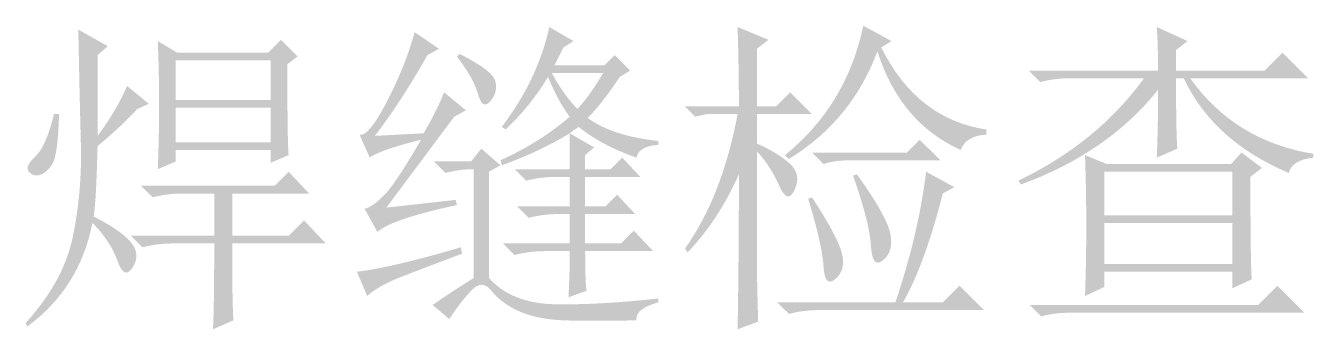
# Model space of a CAD drawing. Header units: millimetres. Extents: x 0 to 841, y 0 to 1189.
# Drawn here: x 437.94 to 469.21, y 133.62 to 141 of the extents above; entities that cross this region are included whole.
import ezdxf

# ---------------------------------------------------------------- set-up
doc = ezdxf.new("R2010")
doc.units = ezdxf.units.MM
doc.layers.add('C00-00-00', color=7, linetype='Continuous')

msp = doc.modelspace()

# ---------------------------------------------------------------- hatches: boundary and pattern name
at = {"layer": 'C00-00-00'}
h = msp.add_hatch(color=256, dxfattribs=at)
edge = h.paths.add_edge_path(flags=0)
edge.add_spline(control_points=[(441.149071, 137.5163), (441.170017, 138.076335), (441.18049, 138.600541), (441.18049, 139.088917), (441.18049, 139.576743), (441.170017, 140.090476), (441.149071, 140.630667), (441.149071, 140.630667), (441.616501, 140.350098), (441.616501, 140.350098), (441.616501, 140.350098), (443.827426, 140.350098), (443.827426, 140.350098), (443.827426, 140.350098), (444.138862, 140.661535), (444.138862, 140.661535), (444.138862, 140.661535), (444.544005, 140.256943), (444.544005, 140.256943), (444.544005, 140.256943), (444.294856, 140.070081), (444.294856, 140.070081), (444.294856, 138.844729), (444.304778, 138.107754), (444.325724, 137.858605), (444.325724, 137.858605), (443.889713, 137.671743), (443.889713, 137.671743), (443.889713, 137.671743), (443.889713, 137.98318), (443.889713, 137.98318), (443.889713, 137.98318), (441.585082, 137.98318), (441.585082, 137.98318), (441.585082, 137.98318), (441.585082, 137.703162), (441.585082, 137.703162), (441.585082, 137.703162), (441.149071, 137.5163), (441.149071, 137.5163)], knot_values=[0, 0, 0, 0, 1, 1, 1, 2, 2, 2, 3, 3, 3, 4, 4, 4, 5, 5, 5, 6, 6, 6, 7, 7, 7, 8, 8, 8, 9, 9, 9, 10, 10, 10, 11, 11, 11, 12, 12, 12, 13, 13, 13, 13], degree=3, periodic=1)
edge = h.paths.add_edge_path(flags=0)
edge.add_spline(control_points=[(441.585082, 140.163236), (441.585082, 140.163236), (441.585082, 139.198058), (441.585082, 139.198058), (441.585082, 139.198058), (443.889713, 139.198058), (443.889713, 139.198058), (443.889713, 139.198058), (443.889713, 140.163236), (443.889713, 140.163236), (443.889713, 140.163236), (441.585082, 140.163236), (441.585082, 140.163236)], knot_values=[0, 0, 0, 0, 1, 1, 1, 2, 2, 2, 3, 3, 3, 4, 4, 4, 4], degree=3, periodic=1)
edge = h.paths.add_edge_path(flags=0)
edge.add_spline(control_points=[(443.889713, 139.011196), (443.889713, 139.011196), (441.585082, 139.011196), (441.585082, 139.011196), (441.585082, 139.011196), (441.585082, 138.170042), (441.585082, 138.170042), (441.585082, 138.170042), (443.889713, 138.170042), (443.889713, 138.170042), (443.889713, 138.170042), (443.889713, 139.011196), (443.889713, 139.011196)], knot_values=[0, 0, 0, 0, 1, 1, 1, 2, 2, 2, 3, 3, 3, 4, 4, 4, 4], degree=3, periodic=1)
edge = h.paths.add_edge_path(flags=0)
edge.add_spline(control_points=[(442.955403, 135.709968), (442.955403, 134.712819), (442.965876, 134.089946), (442.986822, 133.840797), (442.986822, 133.840797), (442.488524, 133.623067), (442.488524, 133.623067), (442.508919, 133.996791), (442.519392, 134.692424), (442.519392, 135.709968), (442.519392, 135.709968), (441.522795, 135.709968), (441.522795, 135.709968), (441.252699, 135.709968), (441.00355, 135.678549), (440.775347, 135.616261), (440.775347, 135.616261), (440.495329, 135.89683), (440.495329, 135.89683), (440.495329, 135.89683), (442.519392, 135.89683), (442.519392, 135.89683), (442.519392, 135.89683), (442.519392, 136.924295), (442.519392, 136.924295), (442.519392, 136.924295), (441.771944, 136.924295), (441.771944, 136.924295), (441.501848, 136.924295), (441.252699, 136.892876), (441.024496, 136.83114), (441.024496, 136.83114), (440.744479, 137.111157), (440.744479, 137.111157), (440.744479, 137.111157), (443.98342, 137.111157), (443.98342, 137.111157), (443.98342, 137.111157), (444.325724, 137.454013), (444.325724, 137.454013), (444.325724, 137.454013), (444.824023, 136.924295), (444.824023, 136.924295), (444.824023, 136.924295), (442.955403, 136.924295), (442.955403, 136.924295), (442.955403, 136.924295), (442.955403, 135.89683), (442.955403, 135.89683), (442.955403, 135.89683), (444.325724, 135.89683), (444.325724, 135.89683), (444.325724, 135.89683), (444.699448, 136.270554), (444.699448, 136.270554), (444.699448, 136.270554), (445.229166, 135.709968), (445.229166, 135.709968), (445.229166, 135.709968), (442.955403, 135.709968), (442.955403, 135.709968)], knot_values=[0, 0, 0, 0, 1, 1, 1, 2, 2, 2, 3, 3, 3, 4, 4, 4, 5, 5, 5, 6, 6, 6, 7, 7, 7, 8, 8, 8, 9, 9, 9, 10, 10, 10, 11, 11, 11, 12, 12, 12, 13, 13, 13, 14, 14, 14, 15, 15, 15, 16, 16, 16, 17, 17, 17, 18, 18, 18, 19, 19, 19, 20, 20, 20, 20], degree=3, periodic=1)
edge = h.paths.add_edge_path(flags=0)
edge.add_spline(control_points=[(439.218163, 140.910684), (439.218163, 140.910684), (439.934743, 140.506092), (439.934743, 140.506092), (439.934743, 140.506092), (439.685594, 140.287811), (439.685594, 140.287811), (439.685594, 140.287811), (439.685594, 138.326036), (439.685594, 138.326036), (439.996479, 138.741101), (440.235156, 139.145693), (440.401623, 139.540363), (440.401623, 139.540363), (440.931341, 139.104351), (440.931341, 139.104351), (440.931341, 139.104351), (440.650772, 138.979777), (440.650772, 138.979777), (440.35973, 138.66834), (440.038372, 138.367377), (439.685594, 138.076886), (439.664648, 137.204864), (439.633229, 136.633805), (439.591887, 136.363709), (440.006953, 136.155901), (440.302955, 135.953605), (440.479344, 135.75627), (440.655733, 135.558935), (440.676679, 135.351678), (440.541631, 135.133397), (440.406584, 134.915115), (440.282009, 134.967481), (440.167907, 135.289391), (440.053806, 135.6113), (439.85151, 135.917225), (439.561019, 136.208266), (439.353211, 135.148831), (438.823493, 134.308227), (437.972417, 133.685354), (437.972417, 133.685354), (437.941549, 133.778509), (437.941549, 133.778509), (438.564422, 134.46367), (438.948068, 135.174738), (439.093589, 135.912264), (439.23911, 136.649239), (439.301397, 137.391726), (439.280451, 138.139174), (439.259505, 138.886621), (439.23911, 139.810458), (439.218163, 140.910684), (439.218163, 140.910684), (439.218163, 140.910684), (439.218163, 140.910684)], knot_values=[0, 0, 0, 0, 1, 1, 1, 2, 2, 2, 3, 3, 3, 4, 4, 4, 5, 5, 5, 6, 6, 6, 7, 7, 7, 8, 8, 8, 9, 9, 9, 10, 10, 10, 11, 11, 11, 12, 12, 12, 13, 13, 13, 14, 14, 14, 15, 15, 15, 16, 16, 16, 17, 17, 17, 18, 18, 18, 18], degree=3, periodic=1)
edge = h.paths.add_edge_path(flags=0)
edge.add_spline(control_points=[(438.751284, 138.855202), (438.730338, 138.170042), (438.673012, 137.759937), (438.579856, 137.62489), (438.48615, 137.489842), (438.387482, 137.406608), (438.283854, 137.37574), (438.180225, 137.344872), (438.092031, 137.370779), (438.01927, 137.454013), (437.94651, 137.536695), (437.998324, 137.66127), (438.174713, 137.827737), (438.351102, 137.993653), (438.502135, 138.335957), (438.626709, 138.855202), (438.626709, 138.855202), (438.751284, 138.855202), (438.751284, 138.855202)], knot_values=[0, 0, 0, 0, 1, 1, 1, 2, 2, 2, 3, 3, 3, 4, 4, 4, 5, 5, 5, 6, 6, 6, 6], degree=3, periodic=1)
h = msp.add_hatch(color=256, dxfattribs=at)
edge = h.paths.add_edge_path(flags=0)
edge.add_spline(control_points=[(446.700911, 136.58199), (446.700911, 136.58199), (448.382669, 136.768852), (448.382669, 136.768852), (448.382669, 136.768852), (448.414088, 136.644278), (448.414088, 136.644278), (447.354652, 136.415523), (446.711384, 136.197242), (446.483181, 135.989985), (446.483181, 135.989985), (446.171744, 136.550571), (446.171744, 136.550571), (446.316714, 136.591912), (446.48263, 136.711526), (446.669492, 136.908861), (446.856354, 137.106196), (447.147395, 137.547168), (447.542065, 138.232329), (446.8773, 138.065862), (446.462235, 137.920892), (446.296319, 137.796318), (446.296319, 137.796318), (446.04717, 138.356904), (446.04717, 138.356904), (446.192139, 138.315011), (446.415381, 138.585107), (446.716345, 139.166639), (447.017308, 139.74762), (447.240551, 140.308206), (447.386071, 140.848397), (447.386071, 140.848397), (447.978077, 140.443805), (447.978077, 140.443805), (447.978077, 140.443805), (447.697508, 140.287811), (447.697508, 140.287811), (447.261497, 139.519417), (446.835959, 138.865675), (446.420893, 138.326036), (446.420893, 138.326036), (447.604353, 138.388323), (447.604353, 138.388323), (447.81161, 138.741101), (447.978077, 139.072932), (448.102651, 139.38492), (448.102651, 139.38492), (448.631818, 138.948909), (448.631818, 138.948909), (448.631818, 138.948909), (448.351801, 138.792915), (448.351801, 138.792915), (447.728927, 137.962233), (447.178263, 137.225259), (446.700911, 136.58199), (446.700911, 136.58199), (446.700911, 136.58199), (446.700911, 136.58199)], knot_values=[0, 0, 0, 0, 1, 1, 1, 2, 2, 2, 3, 3, 3, 4, 4, 4, 5, 5, 5, 6, 6, 6, 7, 7, 7, 8, 8, 8, 9, 9, 9, 10, 10, 10, 11, 11, 11, 12, 12, 12, 13, 13, 13, 14, 14, 14, 15, 15, 15, 16, 16, 16, 17, 17, 17, 18, 18, 18, 19, 19, 19, 19], degree=3, periodic=1)
edge = h.paths.add_edge_path(flags=0)
edge.add_spline(control_points=[(445.984882, 135.024807), (446.213085, 135.045202), (446.550429, 135.107489), (446.996913, 135.211118), (447.443398, 135.314746), (447.946657, 135.449794), (448.507243, 135.616261), (448.507243, 135.616261), (448.538663, 135.460818), (448.538663, 135.460818), (447.873897, 135.211669), (447.370637, 135.019295), (447.027781, 134.884247), (446.684926, 134.7492), (446.420342, 134.598718), (446.234031, 134.432802), (446.234031, 134.432802), (445.984882, 135.024807), (445.984882, 135.024807)], knot_values=[0, 0, 0, 0, 1, 1, 1, 2, 2, 2, 3, 3, 3, 4, 4, 4, 5, 5, 5, 6, 6, 6, 6], degree=3, periodic=1)
edge = h.paths.add_edge_path(flags=0)
edge.add_spline(control_points=[(450.718719, 139.851799), (450.925976, 139.478075), (451.133784, 139.187034), (451.341592, 138.979777), (451.548849, 139.20798), (451.756657, 139.499022), (451.964466, 139.851799), (451.964466, 139.851799), (450.718719, 139.851799), (450.718719, 139.851799)], knot_values=[0, 0, 0, 0, 1, 1, 1, 2, 2, 2, 3, 3, 3, 3], degree=3, periodic=1)
edge = h.paths.add_edge_path(flags=0)
edge.add_spline(control_points=[(451.37246, 138.543766), (451.247886, 138.460532), (451.175125, 138.408718), (451.15473, 138.388323), (451.15473, 138.388323), (451.746184, 138.045467), (451.746184, 138.045467), (451.746184, 138.045467), (451.528454, 137.858605), (451.528454, 137.858605), (451.528454, 137.858605), (451.528454, 137.5163), (451.528454, 137.5163), (451.528454, 137.5163), (452.151328, 137.5163), (452.151328, 137.5163), (452.151328, 137.5163), (452.431345, 137.796318), (452.431345, 137.796318), (452.431345, 137.796318), (452.867356, 137.329438), (452.867356, 137.329438), (452.867356, 137.329438), (451.528454, 137.329438), (451.528454, 137.329438), (451.528454, 137.329438), (451.528454, 136.612858), (451.528454, 136.612858), (451.528454, 136.612858), (452.026753, 136.612858), (452.026753, 136.612858), (452.026753, 136.612858), (452.30677, 136.893427), (452.30677, 136.893427), (452.30677, 136.893427), (452.742781, 136.425996), (452.742781, 136.425996), (452.742781, 136.425996), (451.528454, 136.425996), (451.528454, 136.425996), (451.528454, 136.425996), (451.528454, 135.709968), (451.528454, 135.709968), (451.528454, 135.709968), (452.400477, 135.709968), (452.400477, 135.709968), (452.400477, 135.709968), (452.711913, 136.021404), (452.711913, 136.021404), (452.711913, 136.021404), (453.178793, 135.523106), (453.178793, 135.523106), (453.178793, 135.523106), (451.528454, 135.523106), (451.528454, 135.523106), (451.528454, 135.086543), (451.538376, 134.764634), (451.559322, 134.557377), (451.559322, 134.557377), (451.123311, 134.401383), (451.123311, 134.401383), (451.144257, 134.796053), (451.15473, 135.169777), (451.15473, 135.523106), (451.15473, 135.523106), (450.562725, 135.523106), (450.562725, 135.523106), (450.29263, 135.523106), (450.04348, 135.491687), (449.815277, 135.429399), (449.815277, 135.429399), (449.53526, 135.709968), (449.53526, 135.709968), (449.53526, 135.709968), (451.15473, 135.709968), (451.15473, 135.709968), (451.15473, 135.709968), (451.15473, 136.425996), (451.15473, 136.425996), (451.15473, 136.425996), (450.905581, 136.425996), (450.905581, 136.425996), (450.635485, 136.425996), (450.386336, 136.394577), (450.158133, 136.332841), (450.158133, 136.332841), (449.877564, 136.612858), (449.877564, 136.612858), (449.877564, 136.612858), (451.15473, 136.612858), (451.15473, 136.612858), (451.15473, 136.612858), (451.15473, 137.329438), (451.15473, 137.329438), (451.15473, 137.329438), (450.843294, 137.329438), (450.843294, 137.329438), (450.573198, 137.329438), (450.324049, 137.298019), (450.095846, 137.235732), (450.095846, 137.235732), (449.815277, 137.5163), (449.815277, 137.5163), (449.815277, 137.5163), (451.15473, 137.5163), (451.15473, 137.5163), (451.15473, 137.5163), (451.15473, 138.388323), (451.15473, 138.388323), (450.676827, 138.097281), (450.126714, 137.837659), (449.503841, 137.609456), (449.503841, 137.609456), (449.472972, 137.73403), (449.472972, 137.73403), (450.116241, 138.024521), (450.676827, 138.377299), (451.15473, 138.792915), (450.988263, 139.000172), (450.811874, 139.322082), (450.625012, 139.758644), (450.354917, 139.301687), (450.012612, 138.876148), (449.597547, 138.481478), (449.597547, 138.481478), (449.503841, 138.543766), (449.503841, 138.543766), (449.815277, 138.958831), (450.064426, 139.368935), (450.251288, 139.774078), (450.43815, 140.17867), (450.573198, 140.578301), (450.656432, 140.972971), (450.656432, 140.972971), (451.247886, 140.630667), (451.247886, 140.630667), (451.247886, 140.630667), (450.998736, 140.474673), (450.998736, 140.474673), (450.998736, 140.474673), (450.781006, 140.038661), (450.781006, 140.038661), (450.781006, 140.038661), (451.995334, 140.038661), (451.995334, 140.038661), (451.995334, 140.038661), (452.244483, 140.287811), (452.244483, 140.287811), (452.244483, 140.287811), (452.618207, 139.914087), (452.618207, 139.914087), (452.618207, 139.914087), (452.369058, 139.758644), (452.369058, 139.758644), (452.078016, 139.322082), (451.818945, 138.99025), (451.590742, 138.762047), (451.98486, 138.471005), (452.55592, 138.284143), (453.303367, 138.201461), (453.303367, 138.201461), (453.303367, 138.107754), (453.303367, 138.107754), (452.991931, 138.086808), (452.815542, 137.98318), (452.774201, 137.796318), (452.192669, 138.003575), (451.725238, 138.252724), (451.37246, 138.543766), (451.37246, 138.543766), (451.37246, 138.543766), (451.37246, 138.543766)], knot_values=[0, 0, 0, 0, 1, 1, 1, 2, 2, 2, 3, 3, 3, 4, 4, 4, 5, 5, 5, 6, 6, 6, 7, 7, 7, 8, 8, 8, 9, 9, 9, 10, 10, 10, 11, 11, 11, 12, 12, 12, 13, 13, 13, 14, 14, 14, 15, 15, 15, 16, 16, 16, 17, 17, 17, 18, 18, 18, 19, 19, 19, 20, 20, 20, 21, 21, 21, 22, 22, 22, 23, 23, 23, 24, 24, 24, 25, 25, 25, 26, 26, 26, 27, 27, 27, 28, 28, 28, 29, 29, 29, 30, 30, 30, 31, 31, 31, 32, 32, 32, 33, 33, 33, 34, 34, 34, 35, 35, 35, 36, 36, 36, 37, 37, 37, 38, 38, 38, 39, 39, 39, 40, 40, 40, 41, 41, 41, 42, 42, 42, 43, 43, 43, 44, 44, 44, 45, 45, 45, 46, 46, 46, 47, 47, 47, 48, 48, 48, 49, 49, 49, 50, 50, 50, 51, 51, 51, 52, 52, 52, 53, 53, 53, 54, 54, 54, 55, 55, 55, 56, 56, 56, 57, 57, 57, 57], degree=3, periodic=1)
edge = h.paths.add_edge_path(flags=0)
edge.add_spline(control_points=[(448.476375, 140.31923), (449.016015, 140.049134), (449.306505, 139.825892), (449.348398, 139.649503), (449.389739, 139.473115), (449.348398, 139.31216), (449.223823, 139.166639), (449.099249, 139.021118), (449.000581, 139.078444), (448.927821, 139.338067), (448.85506, 139.597138), (448.683632, 139.903614), (448.414088, 140.256943), (448.414088, 140.256943), (448.476375, 140.31923), (448.476375, 140.31923)], knot_values=[0, 0, 0, 0, 1, 1, 1, 2, 2, 2, 3, 3, 3, 4, 4, 4, 5, 5, 5, 5], degree=3, periodic=1)
edge = h.paths.add_edge_path(flags=0)
edge.add_spline(control_points=[(448.227226, 133.872216), (448.227226, 133.872216), (447.822083, 134.214521), (447.822083, 134.214521), (448.216753, 134.484616), (448.548584, 134.702346), (448.81868, 134.868813), (448.81868, 134.868813), (448.81868, 137.5163), (448.81868, 137.5163), (448.81868, 137.5163), (448.81868, 137.5163), (448.81868, 137.5163), (448.590477, 137.5163), (448.361722, 137.484881), (448.133519, 137.422594), (448.133519, 137.422594), (447.853502, 137.703162), (447.853502, 137.703162), (447.853502, 137.703162), (448.756393, 137.703162), (448.756393, 137.703162), (448.756393, 137.703162), (449.005542, 138.014599), (449.005542, 138.014599), (449.005542, 138.014599), (449.472972, 137.609456), (449.472972, 137.609456), (449.472972, 137.609456), (449.192404, 137.454013), (449.192404, 137.454013), (449.192404, 137.454013), (449.192404, 134.868813), (449.192404, 134.868813), (449.566128, 134.453197), (450.105768, 134.240979), (450.811874, 134.230506), (451.51743, 134.220033), (452.348111, 134.266886), (453.303367, 134.370515), (453.303367, 134.370515), (453.303367, 134.276808), (453.303367, 134.276808), (452.929643, 134.17318), (452.753255, 134.02821), (452.774201, 133.840797), (451.777604, 133.820402), (451.107877, 133.825914), (450.765021, 133.856782), (450.422165, 133.88765), (450.121202, 133.965371), (449.86213, 134.089946), (449.602508, 134.214521), (449.400212, 134.370515), (449.254691, 134.557377), (449.10917, 134.744239), (448.953728, 134.754712), (448.787812, 134.588245), (448.621345, 134.422329), (448.434483, 134.183653), (448.227226, 133.872216), (448.227226, 133.872216), (448.227226, 133.872216), (448.227226, 133.872216)], knot_values=[0, 0, 0, 0, 1, 1, 1, 2, 2, 2, 3, 3, 3, 4, 4, 4, 5, 5, 5, 6, 6, 6, 7, 7, 7, 8, 8, 8, 9, 9, 9, 10, 10, 10, 11, 11, 11, 12, 12, 12, 13, 13, 13, 14, 14, 14, 15, 15, 15, 16, 16, 16, 17, 17, 17, 18, 18, 18, 19, 19, 19, 20, 20, 20, 21, 21, 21, 21], degree=3, periodic=1)
h = msp.add_hatch(color=256, dxfattribs=at)
edge = h.paths.add_edge_path(flags=0)
edge.add_spline(control_points=[(458.283708, 141.004391), (458.283708, 141.004391), (458.968868, 140.630667), (458.968868, 140.630667), (458.968868, 140.630667), (458.719719, 140.474673), (458.719719, 140.474673), (459.3007, 139.311608), (460.152328, 138.647394), (461.273499, 138.481478), (461.273499, 138.481478), (461.273499, 138.356904), (461.273499, 138.356904), (460.941117, 138.335957), (460.733308, 138.211383), (460.650626, 137.98318), (459.674424, 138.419191), (458.999736, 139.218453), (458.626012, 140.381517), (458.210396, 139.260345), (457.494367, 138.388323), (456.477375, 137.76545), (456.477375, 137.76545), (456.383669, 137.858605), (456.383669, 137.858605), (457.380266, 138.66834), (458.013612, 139.716752), (458.283708, 141.004391), (458.283708, 141.004391), (458.283708, 141.004391), (458.283708, 141.004391)], knot_values=[0, 0, 0, 0, 1, 1, 1, 2, 2, 2, 3, 3, 3, 4, 4, 4, 5, 5, 5, 6, 6, 6, 7, 7, 7, 8, 8, 8, 9, 9, 9, 10, 10, 10, 10], degree=3, periodic=1)
edge = h.paths.add_edge_path(flags=0)
edge.add_spline(control_points=[(457.037961, 137.920892), (457.037961, 137.920892), (459.342592, 137.920892), (459.342592, 137.920892), (459.342592, 137.920892), (459.654029, 138.232329), (459.654029, 138.232329), (459.654029, 138.232329), (460.152328, 137.73403), (460.152328, 137.73403), (460.152328, 137.73403), (458.034558, 137.73403), (458.034558, 137.73403), (457.722571, 137.73403), (457.483894, 137.702611), (457.317979, 137.640875), (457.317979, 137.640875), (457.037961, 137.920892), (457.037961, 137.920892)], knot_values=[0, 0, 0, 0, 1, 1, 1, 2, 2, 2, 3, 3, 3, 4, 4, 4, 5, 5, 5, 6, 6, 6, 6], degree=3, periodic=1)
edge = h.paths.add_edge_path(flags=0)
edge.add_spline(control_points=[(456.944255, 136.79972), (456.944255, 136.79972), (457.037961, 136.83114), (457.037961, 136.83114), (457.43208, 136.228661), (457.670756, 135.787138), (457.75399, 135.507121), (457.836672, 135.227103), (457.79037, 135.008822), (457.613981, 134.853379), (457.437592, 134.697385), (457.338925, 134.796053), (457.317979, 135.148831), (457.297032, 135.501608), (457.172458, 136.052272), (456.944255, 136.79972), (456.944255, 136.79972), (456.944255, 136.79972), (456.944255, 136.79972)], knot_values=[0, 0, 0, 0, 1, 1, 1, 2, 2, 2, 3, 3, 3, 4, 4, 4, 5, 5, 5, 6, 6, 6, 6], degree=3, periodic=1)
edge = h.paths.add_edge_path(flags=0)
edge.add_spline(control_points=[(458.034558, 137.360306), (458.034558, 137.360306), (458.127714, 137.391726), (458.127714, 137.391726), (458.605066, 136.72696), (458.875162, 136.249608), (458.937449, 135.959117), (458.999736, 135.668075), (458.94241, 135.450345), (458.766021, 135.304825), (458.589632, 135.159304), (458.490965, 135.273957), (458.470018, 135.64768), (458.449072, 136.021404), (458.304103, 136.591912), (458.034558, 137.360306), (458.034558, 137.360306), (458.034558, 137.360306), (458.034558, 137.360306)], knot_values=[0, 0, 0, 0, 1, 1, 1, 2, 2, 2, 3, 3, 3, 4, 4, 4, 5, 5, 5, 6, 6, 6, 6], degree=3, periodic=1)
edge = h.paths.add_edge_path(flags=0)
edge.add_spline(control_points=[(460.494632, 137.080289), (460.494632, 137.080289), (460.214615, 136.924295), (460.214615, 136.924295), (459.923573, 135.782177), (459.601663, 134.899681), (459.248886, 134.276808), (459.248886, 134.276808), (460.214615, 134.276808), (460.214615, 134.276808), (460.214615, 134.276808), (460.619207, 134.681951), (460.619207, 134.681951), (460.619207, 134.681951), (461.211212, 134.089946), (461.211212, 134.089946), (461.211212, 134.089946), (457.224823, 134.089946), (457.224823, 134.089946), (456.954728, 134.089946), (456.705578, 134.059078), (456.477375, 133.996791), (456.477375, 133.996791), (456.196807, 134.276808), (456.196807, 134.276808), (456.196807, 134.276808), (459.062024, 134.276808), (459.062024, 134.276808), (459.435748, 135.377034), (459.684897, 136.43647), (459.809472, 137.454013), (459.809472, 137.454013), (460.494632, 137.080289), (460.494632, 137.080289)], knot_values=[0, 0, 0, 0, 1, 1, 1, 2, 2, 2, 3, 3, 3, 4, 4, 4, 5, 5, 5, 6, 6, 6, 7, 7, 7, 8, 8, 8, 9, 9, 9, 10, 10, 10, 11, 11, 11, 11], degree=3, periodic=1)
edge = h.paths.add_edge_path(flags=0)
edge.add_spline(control_points=[(455.698508, 135.367112), (455.698508, 135.07607), (455.708981, 134.557377), (455.729927, 133.809929), (455.729927, 133.809929), (455.231629, 133.623067), (455.231629, 133.623067), (455.252024, 134.847867), (455.262497, 136.104087), (455.262497, 137.391726), (454.930114, 136.644278), (454.515049, 136.010931), (454.01675, 135.491687), (454.01675, 135.491687), (453.954463, 135.585393), (453.954463, 135.585393), (454.55639, 136.43647), (454.982479, 137.526222), (455.231629, 138.855202), (455.231629, 138.855202), (454.484181, 138.855202), (454.484181, 138.855202), (454.484181, 138.855202), (454.203612, 138.792915), (454.203612, 138.792915), (454.203612, 138.792915), (453.954463, 139.042064), (453.954463, 139.042064), (453.954463, 139.042064), (455.262497, 139.042064), (455.262497, 139.042064), (455.262497, 139.60265), (455.252024, 140.24647), (455.231629, 140.972971), (455.231629, 140.972971), (455.979077, 140.661535), (455.979077, 140.661535), (455.979077, 140.661535), (455.698508, 140.443805), (455.698508, 140.443805), (455.698508, 140.443805), (455.698508, 139.042064), (455.698508, 139.042064), (455.698508, 139.042064), (456.165939, 139.042064), (456.165939, 139.042064), (456.165939, 139.042064), (456.508243, 139.38492), (456.508243, 139.38492), (456.508243, 139.38492), (457.037961, 138.855202), (457.037961, 138.855202), (457.037961, 138.855202), (455.698508, 138.855202), (455.698508, 138.855202), (455.698508, 138.855202), (455.698508, 138.139174), (455.698508, 138.139174), (456.03034, 137.993653), (456.295474, 137.832698), (456.492809, 137.656309), (456.690144, 137.47992), (456.731485, 137.267151), (456.617384, 137.018002), (456.502731, 136.768852), (456.378156, 136.79972), (456.24366, 137.111157), (456.108612, 137.422594), (455.926711, 137.703162), (455.698508, 137.952312), (455.698508, 137.952312), (455.698508, 135.367112), (455.698508, 135.367112)], knot_values=[0, 0, 0, 0, 1, 1, 1, 2, 2, 2, 3, 3, 3, 4, 4, 4, 5, 5, 5, 6, 6, 6, 7, 7, 7, 8, 8, 8, 9, 9, 9, 10, 10, 10, 11, 11, 11, 12, 12, 12, 13, 13, 13, 14, 14, 14, 15, 15, 15, 16, 16, 16, 17, 17, 17, 18, 18, 18, 19, 19, 19, 20, 20, 20, 21, 21, 21, 22, 22, 22, 23, 23, 23, 24, 24, 24, 24], degree=3, periodic=1)
h = msp.add_hatch(color=256, dxfattribs=at)
edge = h.paths.add_edge_path(flags=0)
edge.add_spline(control_points=[(465.443553, 139.914087), (465.443553, 140.287811), (465.43308, 140.640588), (465.412685, 140.972971), (465.412685, 140.972971), (466.160133, 140.630667), (466.160133, 140.630667), (466.160133, 140.630667), (465.879564, 140.412385), (465.879564, 140.412385), (465.879564, 140.412385), (465.879564, 139.914087), (465.879564, 139.914087), (465.879564, 139.914087), (468.028753, 139.914087), (468.028753, 139.914087), (468.028753, 139.914087), (468.464764, 140.350098), (468.464764, 140.350098), (468.464764, 140.350098), (469.087637, 139.727225), (469.087637, 139.727225), (469.087637, 139.727225), (466.22242, 139.727225), (466.22242, 139.727225), (466.948922, 138.709681), (467.945519, 138.097281), (469.212212, 137.890024), (469.212212, 137.890024), (469.212212, 137.796318), (469.212212, 137.796318), (468.858883, 137.754425), (468.661548, 137.629851), (468.620207, 137.422594), (467.395406, 137.941838), (466.543779, 138.709681), (466.066426, 139.727225), (466.066426, 139.727225), (465.879564, 139.727225), (465.879564, 139.727225), (465.879564, 138.855202), (465.890038, 138.284143), (465.910984, 138.014599), (465.910984, 138.014599), (465.412685, 137.796318), (465.412685, 137.796318), (465.43308, 138.294616), (465.443553, 138.844729), (465.443553, 139.447207), (464.633818, 138.429664), (463.523119, 137.66127), (462.111457, 137.142576), (462.111457, 137.142576), (462.04917, 137.235732), (462.04917, 137.235732), (463.336257, 137.858605), (464.353801, 138.688735), (465.101249, 139.727225), (465.101249, 139.727225), (463.325784, 139.727225), (463.325784, 139.727225), (463.055689, 139.727225), (462.806539, 139.695805), (462.578336, 139.634069), (462.578336, 139.634069), (462.298319, 139.914087), (462.298319, 139.914087), (462.298319, 139.914087), (465.443553, 139.914087), (465.443553, 139.914087)], knot_values=[0, 0, 0, 0, 1, 1, 1, 2, 2, 2, 3, 3, 3, 4, 4, 4, 5, 5, 5, 6, 6, 6, 7, 7, 7, 8, 8, 8, 9, 9, 9, 10, 10, 10, 11, 11, 11, 12, 12, 12, 13, 13, 13, 14, 14, 14, 15, 15, 15, 16, 16, 16, 17, 17, 17, 18, 18, 18, 19, 19, 19, 20, 20, 20, 21, 21, 21, 22, 22, 22, 23, 23, 23, 23], degree=3, periodic=1)
edge = h.paths.add_edge_path(flags=0)
edge.add_spline(control_points=[(464.135519, 136.208266), (464.135519, 136.208266), (464.135519, 135.211669), (464.135519, 135.211669), (464.135519, 135.211669), (467.249886, 135.211669), (467.249886, 135.211669), (467.249886, 135.211669), (467.249886, 136.208266), (467.249886, 136.208266), (467.249886, 136.208266), (464.135519, 136.208266), (464.135519, 136.208266)], knot_values=[0, 0, 0, 0, 1, 1, 1, 2, 2, 2, 3, 3, 3, 4, 4, 4, 4], degree=3, periodic=1)
edge = h.paths.add_edge_path(flags=0)
edge.add_spline(control_points=[(467.685897, 137.329438), (467.685897, 135.979512), (467.69637, 135.148831), (467.717316, 134.837945), (467.717316, 134.837945), (467.249886, 134.619664), (467.249886, 134.619664), (467.249886, 134.619664), (467.249886, 135.024807), (467.249886, 135.024807), (467.249886, 135.024807), (464.135519, 135.024807), (464.135519, 135.024807), (464.135519, 135.024807), (464.135519, 134.651083), (464.135519, 134.651083), (464.135519, 134.651083), (463.66864, 134.432802), (463.66864, 134.432802), (463.689035, 134.993388), (463.699508, 135.558935), (463.699508, 136.129994), (463.699508, 136.701053), (463.689035, 137.277073), (463.66864, 137.858605), (463.66864, 137.858605), (464.197807, 137.640875), (464.197807, 137.640875), (464.197807, 137.640875), (467.219018, 137.640875), (467.219018, 137.640875), (467.219018, 137.640875), (467.468167, 137.920892), (467.468167, 137.920892), (467.468167, 137.920892), (467.966466, 137.547168), (467.966466, 137.547168), (467.966466, 137.547168), (467.685897, 137.329438), (467.685897, 137.329438)], knot_values=[0, 0, 0, 0, 1, 1, 1, 2, 2, 2, 3, 3, 3, 4, 4, 4, 5, 5, 5, 6, 6, 6, 7, 7, 7, 8, 8, 8, 9, 9, 9, 10, 10, 10, 11, 11, 11, 12, 12, 12, 13, 13, 13, 13], degree=3, periodic=1)
edge = h.paths.add_edge_path(flags=0)
edge.add_spline(control_points=[(464.135519, 137.454013), (464.135519, 137.454013), (464.135519, 136.395128), (464.135519, 136.395128), (464.135519, 136.395128), (467.249886, 136.395128), (467.249886, 136.395128), (467.249886, 136.395128), (467.249886, 137.454013), (467.249886, 137.454013), (467.249886, 137.454013), (464.135519, 137.454013), (464.135519, 137.454013)], knot_values=[0, 0, 0, 0, 1, 1, 1, 2, 2, 2, 3, 3, 3, 4, 4, 4, 4], degree=3, periodic=1)
edge = h.paths.add_edge_path(flags=0)
edge.add_spline(control_points=[(462.329187, 134.214521), (462.329187, 134.214521), (467.872759, 134.214521), (467.872759, 134.214521), (467.872759, 134.214521), (468.340189, 134.681951), (468.340189, 134.681951), (468.340189, 134.681951), (468.993931, 134.027659), (468.993931, 134.027659), (468.993931, 134.027659), (463.388071, 134.027659), (463.388071, 134.027659), (463.055689, 134.027659), (462.796066, 133.996791), (462.609755, 133.934503), (462.609755, 133.934503), (462.329187, 134.214521), (462.329187, 134.214521)], knot_values=[0, 0, 0, 0, 1, 1, 1, 2, 2, 2, 3, 3, 3, 4, 4, 4, 5, 5, 5, 6, 6, 6, 6], degree=3, periodic=1)

doc.saveas('drawing.dxf')
